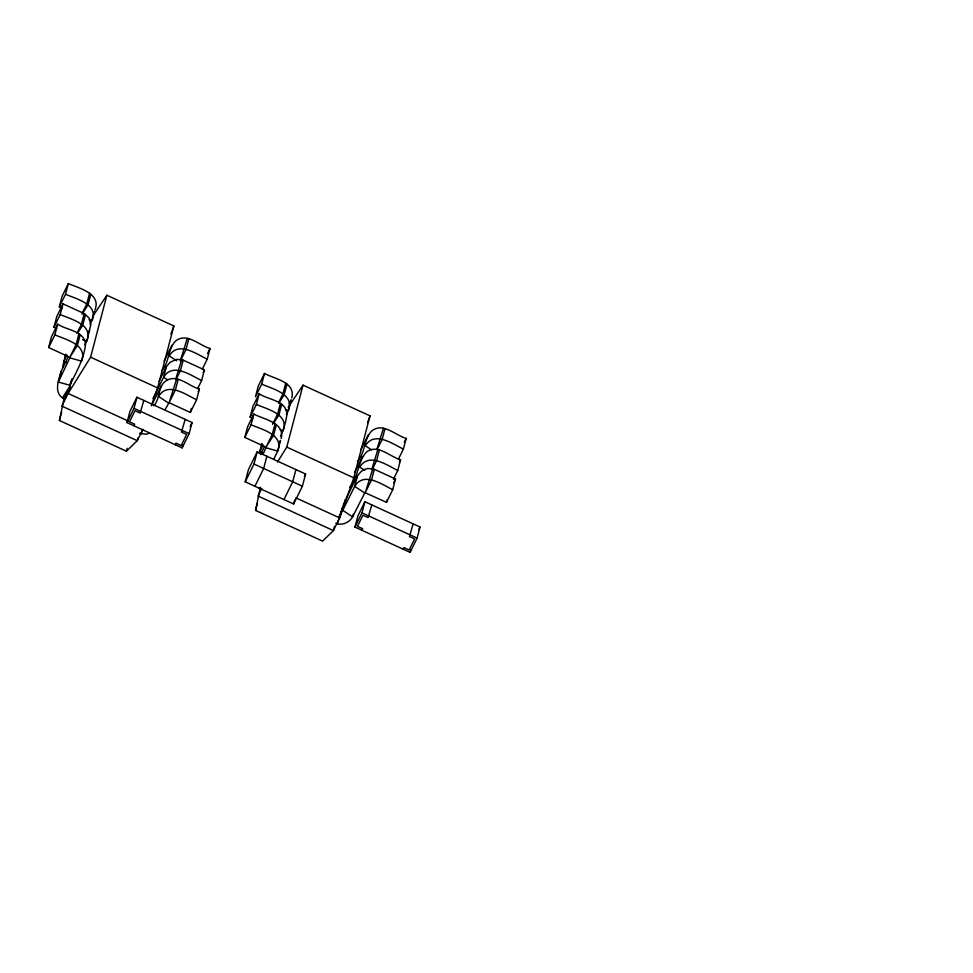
<?xml version="1.0" encoding="UTF-8"?>
<svg xmlns="http://www.w3.org/2000/svg" width="973" height="973" viewBox="0 0 973 973"><rect width="100%" height="100%" fill="white"/><g stroke="black" fill="none" stroke-linecap="round" stroke-linejoin="round"><path stroke-width="1.46" d="M60.229 375.663L61.177 371.345L68.305 356.605M62.6 367.271L65.459 355.06M65.41 356.592L65.69 354.136M261.567 446.498L261.846 444.041M281.185 438.543C285.077 422.464 263.756 419.485 253.844 414.072L247.604 426.733L244.807 437.412L266.115 447.203L262.953 454.513M291.827 397.945C295.719 381.866 274.398 378.898 264.498 373.474L258.259 386.135L255.461 396.814L261.701 384.153L264.498 373.474M142.873 429.275L137.254 440.672L126.429 451.217L59.414 420.506L64.936 394.418M288.227 407.286L303.029 385.15L370.032 415.86L353.783 477.828L339.65 517.916L333.411 530.577L322.586 541.122L255.571 510.411L260.326 487.242M70.944 381.294L69.886 385.296L58.38 382.036L70.032 357.395L48.65 347.507L51.447 336.828L57.687 324.167C66.614 330.321 85.186 330.796 85.454 344.953C83.812 359.475 76.064 372.306 69.886 385.296L70.482 386.172L64.254 398.833C53.199 393.749 58.489 379.835 61.177 371.345M56.629 328.424L53.977 327.208L56.775 316.529L63.014 303.868L84.225 313.586L89.017 317.94L90.781 324.654L86.877 340.878L84.931 344.904M61.956 308.125L59.304 306.909L62.102 296.23L68.341 283.569C78.874 288.239 101.496 293.396 95.001 309.901M48.65 347.507L54.889 334.846L57.687 324.167M53.977 327.208L60.217 314.547L63.014 303.868M59.304 306.909L65.544 294.247L68.341 283.569M78.898 333.885L76.101 344.576L69.861 357.225L77.402 345.427L80.2 334.748M84.225 313.586L81.428 324.277L77.062 333.131M89.552 293.287L86.755 303.977L82.377 312.832M85.527 314.449L82.729 325.128L77.451 333.386M90.854 294.15L88.057 304.841L82.024 314.279M59.414 420.506L61.688 411.859M71.941 378.838L68.11 393.457L61.871 406.118L137.254 440.672L138.008 437.789M94.649 311.226L90.258 324.605M128.412 421.102L68.11 393.457L90.611 357.2L106.872 295.245L173.875 325.955L157.626 387.923L151.569 405.096M127.001 422.61L129.908 411.494L136.925 397.252L192.07 422.525L189.151 433.642L182.133 447.884L127.001 422.61L134.019 408.368L136.925 397.252M126.429 451.217L127.183 448.334M143.822 400.414L140.124 413.111L134.955 410.74L129.494 421.82L134.663 424.192L133.885 425.773M165.118 409.669L169.01 402.688L190.331 412.443L196.57 399.781L199.368 389.103C188.726 386.147 176.344 372.781 165.13 381.465C157.711 387.388 160.18 398.784 153.892 405.79M197.872 388.154L201.618 380.552L204.415 369.874L183.204 360.156L176.685 359.317L170.178 362.236L166.407 366.566L163.61 377.244L152.919 398.541M202.226 369.314L207.225 359.183L210.022 348.504C199.38 345.549 186.986 332.182 175.785 340.866C167.672 348.553 169.655 362.065 161.859 370.518M176.648 378.947L169.12 402.725L175.359 390.064L178.168 379.385M181.696 359.718L175.578 379.567M187.303 338.349L180.71 359.511M183.204 360.156L180.406 370.835L176.66 378.424M188.811 338.786L186.013 349.465L180.394 360.861M185.174 419.363L181.477 432.061L186.646 434.432L181.185 445.512L176.016 443.141L175.237 444.722M190.331 412.443L191.377 408.441M182.133 447.884L182.863 445.099M252.785 418.329L250.134 417.113L252.931 406.434L259.171 393.773C268.098 399.927 286.67 400.402 286.938 414.559C285.819 421.966 283.946 429.47 280.443 436.147M244.807 437.412L251.046 424.751L253.844 414.072M250.134 417.113L256.373 404.452L259.171 393.773M245.232 481.817L248.431 469.631L257.188 451.849L305.595 474.021L302.396 486.22L293.627 504.002L245.232 481.817L253.989 464.036L257.188 451.849M261.968 443.627L259.195 453.491M275.055 423.79L272.258 434.469L266.018 447.13L273.559 435.332L276.356 424.654M280.382 403.491L277.585 414.17L272.586 424.301M285.709 383.192L282.912 393.883L278.533 402.737M266.87 456.276L263.671 468.475L254.914 486.257M281.683 404.354L278.886 415.033L273.608 423.291M287.011 384.055L284.213 394.734L278.935 402.992M255.571 510.411L257.468 503.199M277.463 462.114L286.767 447.106L303.029 385.15M295.914 469.594L292.715 481.781L283.946 499.563M293.627 504.002L294.697 499.94M334.542 526.247L333.411 530.577L258.027 496.023L261.773 488.422M342.301 507.833L339.65 517.916L295.792 497.811M337.315 523.717L344.138 502.615M335.794 523.279C341.997 525.955 349.368 522.489 352.591 516.87L364.911 492.63L386.488 502.348L392.727 489.687L395.524 479.008L374.325 469.29L367.794 468.451L364.425 469.473L361.287 471.37L357.529 475.7L354.719 486.378L342.691 510.326L341.62 510.436M393.408 479.324L397.775 470.458L400.572 459.779C389.93 456.824 377.548 443.445 366.334 452.141C357.675 461.676 358.587 477.001 349.745 487.108M398.383 459.22L403.381 449.088L406.179 438.409C395.537 435.454 383.155 422.087 371.941 430.771C363.683 438.92 365.447 452.895 357.359 461.749M353.284 514.206L352.591 516.87L342.691 510.326L345.5 499.648L344.953 499.976M354.963 527.098L357.882 515.982L364.899 501.74L420.032 527.013L417.113 538.118L410.095 552.36L354.963 527.098L361.98 512.844L364.899 501.74M372.805 468.852L365.276 492.63L371.516 479.969L374.325 469.29M377.852 449.623L371.735 469.473M383.459 428.254L376.867 449.417M379.361 450.049L376.563 460.74L372.197 469.594M384.967 428.692L382.17 439.37L377.171 449.502M371.783 504.902L368.098 517.587L362.929 515.228L357.468 526.296L362.637 528.667L361.859 530.249M386.488 502.348L387.193 499.672M413.136 523.851L409.451 536.549L414.62 538.908L409.159 549.988L403.99 547.617L403.211 549.21M410.095 552.36L410.825 549.587M141.158 433.812L142.569 429.884M170.883 334.226L173.875 325.955M367.539 422.744L370.032 415.86M66.942 355.036L63.707 361.737L66.578 362.552M87.74 334.213L89.674 330.2M263.099 444.941L259.864 451.63L262.734 452.457M260.582 454.549L264.461 446.51M289.212 403.819L291.158 399.806L288.361 410.484L286.415 414.498M278.57 444.418L280.516 440.392L277.706 451.083L273.827 459.122M63.829 398.638L70.068 385.977L62.527 397.775M207.529 353.564L210.022 348.504M203.175 372.404L204.415 369.874M198.127 391.632L199.368 389.103M190.149 426.405L192.07 422.525M304.342 476.563L305.595 474.021M338.908 516.955L342.034 510.63M404.306 442.204L406.179 438.409M399.331 462.309L400.572 459.779M393.664 482.803L395.524 479.008M418.755 529.604L420.032 527.013M163.999 361.165L172.014 345.196M159.061 381.197L166.407 366.566M151.338 405.753L161.372 385.795M360.825 449.733L368.171 435.101M354.549 472.428L362.576 456.471M346.169 498.322L357.529 475.7M92.885 316.152L106.872 295.245M149.526 433.192L146.157 434.213L139.638 433.386M89.321 319.764L92.204 320.579C98.699 304.087 76.076 298.918 65.544 294.247M82.559 339.65L86.877 340.878C93.372 324.386 70.749 319.217 60.217 314.547M285.478 409.669L288.361 410.484C294.855 393.992 272.233 388.823 261.701 384.153M70.044 357.906L81.55 361.178C88.044 344.685 65.422 339.516 54.889 334.846M280.151 429.969L283.034 430.784C289.528 414.291 266.906 409.122 256.373 404.452M266.201 447.811L277.706 451.083C284.201 434.578 261.579 429.421 251.046 424.751M207.225 359.183C196.522 354.063 178.193 340.708 169.217 355.875L176.636 360.788M403.381 449.088C392.691 443.968 374.35 430.601 365.374 445.78L371.564 449.867M201.618 380.552C190.927 375.432 172.598 362.065 163.61 377.244L167.32 379.701M397.775 470.458C387.084 465.325 368.755 451.971 359.767 467.149L364.717 470.421M196.57 399.781C185.879 394.661 167.551 381.294 158.563 396.473L168.463 403.017M392.727 489.687C382.036 484.554 363.707 471.2 354.719 486.378L364.62 492.922M90.611 357.2L157.626 387.923M286.767 447.106L353.783 477.828M134.019 408.368L189.151 433.642M361.98 512.844L417.113 538.118M253.989 464.036L302.396 486.22M258.684 487.68L259.986 488.543"/></g></svg>
